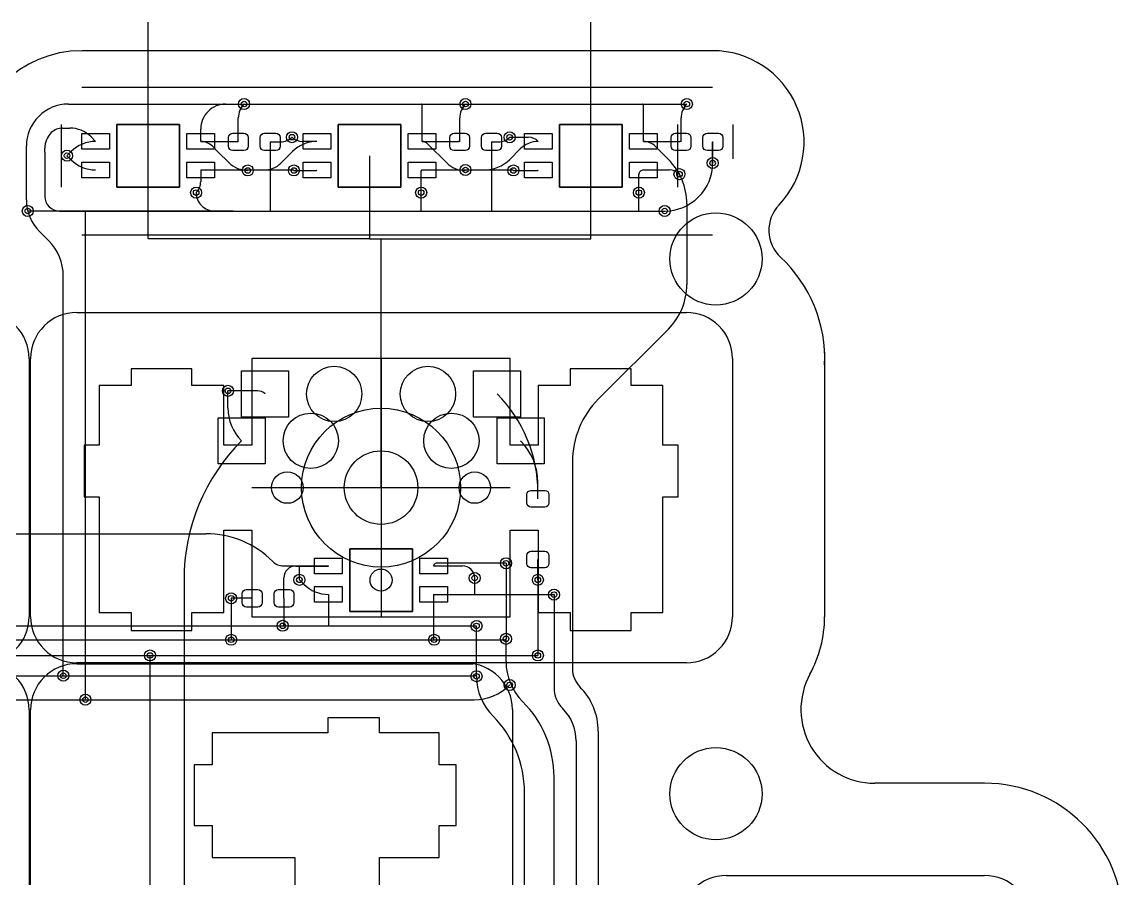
# Model space of a CAD drawing. Header units: millimetres. Extents: x -220 to 263, y -14 to 135.
# Drawn here: x 203.4 to 263.1, y 85.4 to 131.8 of the extents above; entities that cross this region are included whole.
import ezdxf

# ---------------------------------------------------------------- set-up
doc = ezdxf.new("R2010")
doc.units = ezdxf.units.MM
doc.layers.get('0').update_dxf_attribs({"color": 96, "lineweight": 25, "true_color": 0x008000})
for name, color, linetype, lineweight, true_color in [('livello 12', 253, 'Continuous', 25, 0xa0a0a4), ('livello 3', 18, 'Continuous', 25, 0x000000), ('livello 4', 18, 'Continuous', 25, 0x000000), ('livello 6', 18, 'Continuous', 25, 0x000000)]:
    doc.layers.add(name, color=color, linetype=linetype, lineweight=lineweight, true_color=true_color)

msp = doc.modelspace()

# ---------------------------------------------------------------- linework, layer by layer
at = {"flags": 128}
for points in [[(240.822, 130.292), (206.622, 130.292)], [(246.889, 113.938), (246.889, 113.26)], [(246.889, 113.26), (246.889, 99.599)], [(255.564, 90.569), (249.606, 90.569)]]:
    msp.add_lwpolyline(points, dxfattribs=at)
for centre in [(241, 119), (241, 90)]:
    msp.add_circle(centre, 2.5)
for centre, radius, start, end in [((206.622, 124.292), 6, 90, 180), ((240.822, 125.336), 4.955, 316.53691, 90), ((245.87, 120.552), 2, 136.53691, 227.04678), ((239.397, 113.599), 7.5, 357.4073, 47.04678), ((240.389, 99.599), 6.5, 331.37644, 0.00041), ((249.606, 94.569), 4, 151.37644, 270), ((255.564, 83.069), 7.5, 0, 90)]:
    msp.add_arc(centre, radius, start, end)
at = {"layer": 'livello 12', "flags": 128}
for points in [[(240.822, 130.292), (206.622, 130.292)], [(240.822, 128.292), (206.622, 128.292)], [(205.522, 122.899), (205.522, 126.299)], [(238.922, 126.299), (238.922, 122.899)], [(241.922, 126.299), (241.922, 124.422)], [(240.822, 120.292), (206.622, 120.292)], [(246.889, 113.938), (246.889, 113.26)], [(246.889, 113.26), (246.889, 99.599)], [(255.564, 90.569), (249.606, 90.569)]]:
    msp.add_lwpolyline(points, dxfattribs=at)
at = {"layer": 'livello 12', "color": 30, "true_color": 0xff7f00, "flags": 128}
for points in [[(215.847, 113.599), (215.847, 108.9)], [(229.846, 113.599), (215.847, 113.599)], [(229.846, 108.9), (229.846, 113.599)], [(209.297, 113.049), (209.297, 112.13)], [(212.596, 113.049), (209.297, 113.049)], [(212.596, 112.13), (212.596, 113.049)], [(236.396, 113.049), (233.096, 113.049)], [(233.096, 113.049), (233.096, 112.13)], [(236.396, 112.13), (236.396, 113.049)], [(209.297, 112.13), (207.572, 112.13)], [(207.572, 112.13), (207.572, 108.9)], [(214.322, 112.13), (212.596, 112.13)], [(214.322, 108.9), (214.322, 112.13)], [(233.096, 112.13), (231.372, 112.13)], [(231.372, 112.13), (231.372, 108.9)], [(238.121, 112.13), (236.396, 112.13)], [(238.121, 108.9), (238.121, 112.13)], [(207.572, 108.9), (206.746, 108.9)], [(206.746, 108.9), (206.746, 106.099)], [(215.847, 108.9), (214.322, 108.9)], [(231.372, 108.9), (229.846, 108.9)], [(238.947, 108.9), (238.121, 108.9)], [(238.947, 106.099), (238.947, 108.9)], [(206.746, 106.099), (207.572, 106.099)], [(207.572, 106.099), (207.572, 99.829)], [(238.121, 106.099), (238.947, 106.099)], [(238.121, 99.829), (238.121, 106.099)], [(214.322, 104.3), (215.847, 104.3)], [(214.322, 99.829), (214.322, 104.3)], [(215.847, 104.3), (215.847, 99.599)], [(229.846, 104.3), (231.372, 104.3)], [(229.846, 99.599), (229.846, 104.3)], [(231.372, 104.3), (231.372, 99.829)], [(207.572, 99.829), (209.297, 99.829)], [(209.297, 99.829), (209.297, 98.849)], [(212.596, 98.849), (212.596, 99.829)], [(212.596, 99.829), (214.322, 99.829)], [(231.372, 99.829), (233.096, 99.829)], [(233.096, 99.829), (233.096, 98.849)], [(236.396, 98.849), (236.396, 99.829)], [(236.396, 99.829), (238.121, 99.829)], [(215.847, 99.599), (229.846, 99.599)], [(209.297, 98.849), (212.596, 98.849)], [(233.096, 98.849), (236.396, 98.849)], [(219.965, 94.124), (219.965, 93.299)], [(222.765, 94.124), (219.965, 94.124)], [(222.765, 93.299), (222.765, 94.124)], [(219.965, 93.299), (213.694, 93.299)], [(213.694, 93.299), (213.694, 91.575)], [(225.995, 93.299), (222.765, 93.299)], [(225.995, 91.575), (225.995, 93.299)], [(213.694, 91.575), (212.715, 91.575)], [(212.715, 91.575), (212.715, 88.274)], [(226.914, 91.575), (225.995, 91.575)], [(226.914, 88.274), (226.914, 91.575)], [(212.715, 88.274), (213.694, 88.274)], [(213.694, 88.274), (213.694, 86.549)], [(225.995, 86.549), (225.995, 88.274)], [(225.995, 88.274), (226.914, 88.274)], [(213.694, 86.549), (218.165, 86.549)], [(218.165, 86.549), (218.165, 85.024)], [(222.765, 85.024), (222.765, 86.549)], [(222.765, 86.549), (225.995, 86.549)]]:
    msp.add_lwpolyline(points, dxfattribs=at)
msp.add_lwpolyline([(213.466, 97.074, 0.035499), (213.112, 97.049)], format="xyb", dxfattribs=at)
at = {"layer": 'livello 12'}
for centre in [(241, 119), (241, 90)]:
    msp.add_circle(centre, 2.5, dxfattribs=at)
for centre, radius, start, end in [((206.622, 124.292), 6, 90, 180), ((240.822, 125.336), 4.955, 316.53691, 90), ((245.87, 120.552), 2, 136.53691, 227.04678), ((239.397, 113.599), 7.5, 357.4073, 47.04678), ((240.389, 99.599), 6.5, 331.37644, 0.00041), ((249.606, 94.569), 4, 151.37644, 270), ((255.564, 83.069), 7.5, 0, 90)]:
    msp.add_arc(centre, radius, start, end, dxfattribs=at)
at = {"layer": 'livello 3', "color": 30, "true_color": 0xff7f00, "flags": 128}
for points in [[(210.222, 120.099), (210.222, 131.849)], [(234.222, 120.099), (234.222, 131.849)], [(208.522, 126.299), (211.922, 126.299)], [(208.522, 122.899), (208.522, 126.299)], [(211.922, 126.299), (208.522, 126.299)], [(208.522, 126.299), (208.522, 122.899)], [(211.922, 126.299), (211.922, 122.899)], [(211.922, 122.899), (211.922, 126.299)], [(220.522, 126.299), (223.922, 126.299)], [(220.522, 122.899), (220.522, 126.299)], [(223.922, 126.299), (220.522, 126.299)], [(220.522, 126.299), (220.522, 122.899)], [(223.922, 126.299), (223.922, 122.899)], [(223.922, 122.899), (223.922, 126.299)], [(232.522, 126.299), (235.922, 126.299)], [(232.522, 122.899), (232.522, 126.299)], [(235.922, 126.299), (232.522, 126.299)], [(232.522, 126.299), (232.522, 122.899)], [(235.922, 126.299), (235.922, 122.899)], [(235.922, 122.899), (235.922, 126.299)], [(222.222, 124.599), (222.222, 120.099)], [(222.222, 124.599), (222.222, 120.099)], [(211.922, 122.899), (208.522, 122.899)], [(208.522, 122.899), (211.922, 122.899)], [(223.922, 122.899), (220.522, 122.899)], [(220.522, 122.899), (223.922, 122.899)], [(235.922, 122.899), (232.522, 122.899)], [(232.522, 122.899), (235.922, 122.899)], [(222.222, 120.099), (210.222, 120.099)], [(222.222, 120.099), (234.222, 120.099)], [(222.847, 106.599), (222.847, 120.099)], [(206.348, 116.099), (239.397, 116.099)], [(203.771, 113.599), (203.771, 99.599)], [(203.848, 99.599), (203.848, 113.599)], [(215.847, 113.599), (215.847, 108.9)], [(229.846, 113.599), (215.847, 113.599)], [(222.847, 113.599), (222.847, 99.599)], [(229.846, 108.9), (229.846, 113.599)], [(241.897, 113.599), (241.897, 99.599)], [(209.297, 113.049), (209.297, 112.13)], [(212.596, 113.049), (209.297, 113.049)], [(212.596, 112.13), (212.596, 113.049)], [(236.396, 113.049), (233.096, 113.049)], [(233.096, 113.049), (233.096, 112.13)], [(236.396, 112.13), (236.396, 113.049)], [(209.297, 112.13), (207.572, 112.13)], [(207.572, 112.13), (207.572, 108.9)], [(214.322, 112.13), (212.596, 112.13)], [(214.322, 108.9), (214.322, 112.13)], [(233.096, 112.13), (231.372, 112.13)], [(231.372, 112.13), (231.372, 108.9)], [(238.121, 112.13), (236.396, 112.13)], [(238.121, 108.9), (238.121, 112.13)], [(207.572, 108.9), (206.746, 108.9)], [(206.746, 108.9), (206.746, 106.099)], [(215.847, 108.9), (214.322, 108.9)], [(231.372, 108.9), (229.846, 108.9)], [(238.947, 108.9), (238.121, 108.9)], [(238.947, 106.099), (238.947, 108.9)], [(215.847, 106.599), (229.846, 106.599)], [(206.746, 106.099), (207.572, 106.099)], [(207.572, 106.099), (207.572, 99.829)], [(238.121, 106.099), (238.947, 106.099)], [(238.121, 99.829), (238.121, 106.099)], [(214.322, 104.3), (215.847, 104.3)], [(214.322, 99.829), (214.322, 104.3)], [(215.847, 104.3), (215.847, 99.599)], [(229.846, 104.3), (231.372, 104.3)], [(229.846, 99.599), (229.846, 104.3)], [(231.372, 104.3), (231.372, 99.829)], [(221.147, 99.882), (221.147, 103.282)], [(221.147, 103.282), (224.547, 103.282)], [(224.547, 103.282), (221.147, 103.282)], [(221.147, 103.282), (221.147, 99.882)], [(224.547, 103.282), (224.547, 99.882)], [(224.547, 99.882), (224.547, 103.282)], [(207.572, 99.829), (209.297, 99.829)], [(209.297, 99.829), (209.297, 98.849)], [(212.596, 98.849), (212.596, 99.829)], [(212.596, 99.829), (214.322, 99.829)], [(224.547, 99.882), (221.147, 99.882)], [(221.147, 99.882), (224.547, 99.882)], [(231.372, 99.829), (233.096, 99.829)], [(233.096, 99.829), (233.096, 98.849)], [(236.396, 98.849), (236.396, 99.829)], [(236.396, 99.829), (238.121, 99.829)], [(215.847, 99.599), (229.846, 99.599)], [(209.297, 98.849), (212.596, 98.849)], [(233.096, 98.849), (236.396, 98.849)], [(226.051, 97.099), (206.348, 97.099)], [(206.348, 97.049), (227.819, 97.049)], [(213.466, 97.074), (227.465, 97.074)], [(239.397, 97.099), (226.051, 97.099)], [(203.771, 94.549), (203.771, 80.549)], [(203.848, 80.549), (203.848, 94.549)], [(229.965, 94.574), (229.965, 81.228)], [(219.965, 94.124), (219.965, 93.299)], [(222.765, 94.124), (219.965, 94.124)], [(222.765, 93.299), (222.765, 94.124)], [(219.965, 93.299), (213.694, 93.299)], [(213.694, 93.299), (213.694, 91.575)], [(225.995, 93.299), (222.765, 93.299)], [(225.995, 91.575), (225.995, 93.299)], [(213.694, 91.575), (212.715, 91.575)], [(212.715, 91.575), (212.715, 88.274)], [(226.914, 91.575), (225.995, 91.575)], [(226.914, 88.274), (226.914, 91.575)], [(212.715, 88.274), (213.694, 88.274)], [(213.694, 88.274), (213.694, 86.549)], [(225.995, 86.549), (225.995, 88.274)], [(225.995, 88.274), (226.914, 88.274)], [(213.694, 86.549), (218.165, 86.549)], [(218.165, 86.549), (218.165, 85.024)], [(222.765, 85.024), (222.765, 86.549)], [(222.765, 86.549), (225.995, 86.549)], [(241.564, 85.569), (255.564, 85.569)]]:
    msp.add_lwpolyline(points, dxfattribs=at)
for points in [[(203.771, 113.599, 0.414214), (201.271, 116.099)], [(206.348, 116.099, 0.414225), (203.848, 113.599)], [(241.896, 113.599, 0.414225), (239.397, 116.099)], [(201.271, 97.099, 0.414214), (203.771, 99.599)], [(203.848, 99.599, 0.414214), (206.348, 97.099)], [(239.397, 97.099, 0.414225), (241.897, 99.599)], [(203.771, 94.549, 0.414214), (201.271, 97.049)], [(206.348, 97.049, 0.414214), (203.848, 94.549)], [(213.466, 97.074, 0.035499), (213.112, 97.049)], [(229.965, 94.574, 0.414214), (227.465, 97.074)], [(241.564, 85.569, 0.414214), (239.064, 83.069)], [(258.064, 83.069, 0.414214), (255.564, 85.569)]]:
    msp.add_lwpolyline(points, format="xyb", dxfattribs=at)
at = {"layer": 'livello 3', "color": 30, "true_color": 0xff7f00}
msp.add_circle((222.847, 106.599), 4.311, dxfattribs=at)
at = {"layer": 'livello 4', "color": 45, "true_color": 0xb2803a, "flags": 128}
for points in [[(205.895, 127.399, 0.414214), (203.622, 125.125)], [(215.422, 127.399, 0.198911), (215.109, 126.645)], [(227.422, 127.399, 0.198911), (227.109, 126.645)], [(239.422, 127.399, 0.198911), (239.109, 126.645)], [(205.575, 126.099, 0.198915), (204.972, 125.849)], [(207.124, 125.622, 0.198912), (205.972, 126.099)], [(204.972, 125.849, 0.198913), (204.622, 125.004)], [(213.712, 125.109, 0.198934), (213.072, 125.374)], [(217.409, 125.349, 0.198905), (218.02, 125.602)], [(218.02, 125.602, 0.198894), (218.57, 125.374)], [(225.37, 125.25, 0.198868), (225.072, 125.374)], [(229.218, 125.349, 0.19894), (229.822, 125.599)], [(231.372, 125.374, 0.198912), (230.828, 125.599)], [(237.712, 125.109, 0.198934), (237.072, 125.374)], [(240.834, 125.349, 0.414214), (240.822, 125.336)], [(206.049, 124.372, 0.198913), (207.372, 123.824)], [(214.597, 124.223, 0.198926), (215.622, 123.799)], [(226.422, 124.199, 0.198913), (227.387, 123.799)], [(239.422, 121.985, 0.198912), (238.422, 124.399)], [(219.311, 123.799, 0.198936), (219.372, 123.824)], [(225.072, 123.824, 0.414214), (225.022, 123.774)], [(231.311, 123.799, 0.198936), (231.372, 123.824)], [(237.072, 123.824, 0.414214), (236.822, 123.574)], [(212.822, 122.599, 0.198915), (213.072, 123.203)], [(204.622, 122.399, 0.414214), (205.422, 121.599)], [(203.622, 122.199, 0.198913), (204.329, 120.492)], [(216.822, 121.599, 0.414214), (216.834, 121.611)], [(228.822, 121.599, 0.414214), (228.834, 121.611)], [(205.622, 118.068, 0.198913), (204.822, 119.999)], [(238.422, 115.199, 0.198912), (239.422, 117.613)], [(231.347, 106.344, 0.198912), (229.137, 111.679)], [(234.636, 111.413, 0.198913), (233.222, 107.999)], [(214.547, 110.925, 0.198912), (215.287, 109.139)], [(215.287, 109.139, 0.198913), (212.166, 101.604)], [(218.222, 102.349, 0.414214), (217.584, 101.711)], [(219.988, 102.349, 0.414214), (219.997, 102.357)], [(227.922, 101.699, 0.414214), (227.263, 102.357)], [(218.659, 101.361, 0.198913), (219.997, 100.807)], [(217.513, 99.107, 0.414214), (217.584, 99.178)], [(225.697, 98.374, 0.414214), (225.722, 98.349)], [(229.622, 97.172, 0.198912), (230.522, 94.999)], [(233.222, 96.765, 0.198913), (233.622, 95.799)], [(228.022, 96.372, 0.198912), (228.922, 94.199)], [(232.222, 95.757, 0.198914), (232.687, 94.633)], [(234.622, 93.385, 0.198912), (233.622, 95.799)], [(232.222, 90.895, 0.198913), (230.522, 94.999)], [(233.422, 92.86, 0.198921), (232.687, 94.633)], [(230.622, 90.095, 0.198913), (228.922, 94.199)]]:
    msp.add_lwpolyline(points, format="xyb", dxfattribs=at)
for points in [[(205.895, 127.399), (215.422, 127.399)], [(215.422, 127.399), (239.422, 127.399)], [(215.109, 125.349), (215.109, 126.645)], [(227.109, 125.349), (227.109, 126.645)], [(239.109, 125.349), (239.109, 126.645)], [(205.575, 126.099), (205.972, 126.099)], [(206.622, 124.949), (206.622, 125.799), (208.122, 125.799), (208.122, 124.949), (206.622, 124.949)], [(207.372, 125.374), (207.124, 125.622)], [(212.322, 124.949), (212.322, 125.799), (213.822, 125.799), (213.822, 124.949), (212.322, 124.949)], [(214.572, 125.586), (214.59, 125.677), (214.641, 125.754), (214.718, 125.806), (214.809, 125.824), (215.409, 125.824), (215.5, 125.806), (215.577, 125.754), (215.628, 125.677), (215.647, 125.586), (215.647, 125.111), (215.628, 125.021), (215.577, 124.944), (215.5, 124.892), (215.409, 124.874), (214.809, 124.874), (214.718, 124.892), (214.641, 124.944), (214.59, 125.021), (214.572, 125.111), (214.572, 125.586)], [(216.297, 125.586), (216.315, 125.677), (216.366, 125.754), (216.443, 125.806), (216.534, 125.824), (217.134, 125.824), (217.225, 125.806), (217.302, 125.754), (217.353, 125.677), (217.372, 125.586), (217.372, 125.111), (217.353, 125.021), (217.302, 124.944), (217.225, 124.892), (217.134, 124.874), (216.534, 124.874), (216.443, 124.892), (216.366, 124.944), (216.315, 125.021), (216.297, 125.111), (216.297, 125.586)], [(216.834, 125.349), (216.834, 121.611)], [(216.834, 125.349), (217.409, 125.349)], [(219.372, 125.374), (218.57, 125.374)], [(218.622, 124.949), (218.622, 125.799), (220.122, 125.799), (220.122, 124.949), (218.622, 124.949)], [(224.322, 124.949), (224.322, 125.799), (225.822, 125.799), (225.822, 124.949), (224.322, 124.949)], [(226.572, 125.586), (226.59, 125.677), (226.641, 125.754), (226.718, 125.806), (226.809, 125.824), (227.409, 125.824), (227.5, 125.806), (227.577, 125.754), (227.628, 125.677), (227.647, 125.586), (227.647, 125.111), (227.628, 125.021), (227.577, 124.944), (227.5, 124.892), (227.409, 124.874), (226.809, 124.874), (226.718, 124.892), (226.641, 124.944), (226.59, 125.021), (226.572, 125.111), (226.572, 125.586)], [(228.297, 125.586), (228.315, 125.677), (228.366, 125.754), (228.443, 125.806), (228.534, 125.824), (229.134, 125.824), (229.225, 125.806), (229.302, 125.754), (229.353, 125.677), (229.372, 125.586), (229.372, 125.111), (229.353, 125.021), (229.302, 124.944), (229.225, 124.892), (229.134, 124.874), (228.534, 124.874), (228.443, 124.892), (228.366, 124.944), (228.315, 125.021), (228.297, 125.111), (228.297, 125.586)], [(228.834, 125.349), (229.218, 125.349)], [(228.834, 125.349), (228.834, 121.611)], [(229.822, 125.599), (230.828, 125.599)], [(230.622, 124.949), (230.622, 125.799), (232.122, 125.799), (232.122, 124.949), (230.622, 124.949)], [(236.322, 124.949), (236.322, 125.799), (237.822, 125.799), (237.822, 124.949), (236.322, 124.949)], [(237.072, 125.374), (237.397, 125.374)], [(238.572, 125.586), (238.59, 125.677), (238.641, 125.754), (238.718, 125.806), (238.809, 125.824), (239.409, 125.824), (239.5, 125.806), (239.577, 125.754), (239.628, 125.677), (239.647, 125.586), (239.647, 125.111), (239.628, 125.021), (239.577, 124.944), (239.5, 124.892), (239.409, 124.874), (238.809, 124.874), (238.718, 124.892), (238.641, 124.944), (238.59, 125.021), (238.572, 125.111), (238.572, 125.586)], [(240.297, 125.586), (240.315, 125.677), (240.366, 125.754), (240.443, 125.806), (240.534, 125.824), (241.134, 125.824), (241.225, 125.806), (241.302, 125.754), (241.353, 125.677), (241.372, 125.586), (241.372, 125.111), (241.353, 125.021), (241.302, 124.944), (241.225, 124.892), (241.134, 124.874), (240.534, 124.874), (240.443, 124.892), (240.366, 124.944), (240.315, 125.021), (240.297, 125.111), (240.297, 125.586)], [(240.822, 124.199), (240.822, 125.336)], [(203.622, 122.199), (203.622, 125.125)], [(204.622, 124.799), (204.622, 125.004)], [(204.622, 124.799), (204.622, 122.399)], [(213.712, 125.109), (214.022, 124.799)], [(214.022, 124.799), (214.597, 124.223)], [(225.37, 125.25), (226.422, 124.199)], [(237.712, 125.109), (238.422, 124.399)], [(205.822, 124.599), (206.049, 124.372)], [(206.622, 123.399), (206.622, 124.249), (208.122, 124.249), (208.122, 123.399), (206.622, 123.399)], [(212.322, 123.399), (212.322, 124.249), (213.822, 124.249), (213.822, 123.399), (212.322, 123.399)], [(218.622, 123.399), (218.622, 124.249), (220.122, 124.249), (220.122, 123.399), (218.622, 123.399)], [(224.322, 123.399), (224.322, 124.249), (225.822, 124.249), (225.822, 123.399), (224.322, 123.399)], [(230.622, 123.399), (230.622, 124.249), (232.122, 124.249), (232.122, 123.399), (230.622, 123.399)], [(236.322, 123.399), (236.322, 124.249), (237.822, 124.249), (237.822, 123.399), (236.322, 123.399)], [(213.072, 123.824), (213.072, 123.203)], [(218.122, 123.799), (219.311, 123.799)], [(225.022, 122.599), (225.022, 123.774)], [(227.387, 123.799), (227.422, 123.799)], [(227.422, 123.799), (227.422, 123.824)], [(230.022, 123.799), (231.311, 123.799)], [(236.822, 122.599), (236.822, 123.574)], [(239.422, 121.985), (239.422, 117.613)], [(205.422, 121.599), (206.822, 121.599)], [(206.822, 121.599), (216.822, 121.599)], [(206.822, 95.099), (206.822, 121.599)], [(216.822, 121.599), (228.822, 121.599)], [(228.822, 121.599), (238.222, 121.599)], [(204.822, 119.999), (204.329, 120.492)], [(205.622, 96.399), (205.622, 118.068)], [(238.422, 115.199), (234.636, 111.413)], [(227.862, 110.429), (227.862, 112.929), (230.412, 112.929), (230.412, 110.429), (227.862, 110.429)], [(214.547, 110.925), (214.547, 111.849)], [(214.012, 107.889), (214.012, 110.389), (216.562, 110.389), (216.562, 107.889), (214.012, 107.889)], [(233.222, 107.999), (233.222, 96.765)], [(231.722, 106.449), (231.808, 106.432), (231.881, 106.383), (231.929, 106.31), (231.947, 106.224), (231.947, 105.774), (231.929, 105.688), (231.881, 105.615), (231.808, 105.566), (231.722, 105.549), (230.972, 105.549), (230.885, 105.566), (230.812, 105.615), (230.764, 105.688), (230.747, 105.774), (230.747, 106.224), (230.764, 106.31), (230.812, 106.383), (230.885, 106.432), (230.972, 106.449), (231.722, 106.449)], [(231.347, 105.999), (231.347, 106.344)], [(220.747, 102.782), (220.747, 101.932), (219.247, 101.932), (219.247, 102.782), (220.747, 102.782)], [(226.447, 102.782), (226.447, 101.932), (224.947, 101.932), (224.947, 102.782), (226.447, 102.782)], [(231.722, 103.149), (231.808, 103.132), (231.881, 103.083), (231.929, 103.01), (231.947, 102.924), (231.947, 102.474), (231.929, 102.388), (231.881, 102.315), (231.808, 102.266), (231.722, 102.249), (230.972, 102.249), (230.885, 102.266), (230.812, 102.315), (230.764, 102.388), (230.747, 102.474), (230.747, 102.924), (230.764, 103.01), (230.812, 103.083), (230.885, 103.132), (230.972, 103.149), (231.722, 103.149)], [(231.347, 101.599), (231.347, 102.699)], [(218.222, 102.349), (219.988, 102.349)], [(225.697, 102.357), (227.263, 102.357)], [(229.622, 102.499), (229.622, 98.399)], [(212.166, 101.604), (212.166, 83.274)], [(217.584, 100.599), (217.584, 101.711)], [(218.659, 101.361), (218.422, 101.599)], [(231.347, 101.599), (231.347, 97.499)], [(216.397, 100.361), (216.378, 100.271), (216.327, 100.194), (216.25, 100.142), (216.159, 100.124), (215.559, 100.124), (215.468, 100.142), (215.391, 100.194), (215.34, 100.271), (215.322, 100.361), (215.322, 100.836), (215.34, 100.927), (215.391, 101.004), (215.468, 101.056), (215.559, 101.074), (216.159, 101.074), (216.25, 101.056), (216.327, 101.004), (216.378, 100.927), (216.397, 100.836), (216.397, 100.361)], [(218.122, 100.361), (218.103, 100.271), (218.052, 100.194), (217.975, 100.142), (217.884, 100.124), (217.284, 100.124), (217.193, 100.142), (217.116, 100.194), (217.065, 100.271), (217.047, 100.361), (217.047, 100.836), (217.065, 100.927), (217.116, 101.004), (217.193, 101.056), (217.284, 101.074), (217.884, 101.074), (217.975, 101.056), (218.052, 101.004), (218.103, 100.927), (218.122, 100.836), (218.122, 100.361)], [(220.747, 101.232), (220.747, 100.382), (219.247, 100.382), (219.247, 101.232), (220.747, 101.232)], [(226.447, 101.232), (226.447, 100.382), (224.947, 100.382), (224.947, 101.232), (226.447, 101.232)], [(215.859, 100.599), (214.722, 100.599)], [(214.722, 100.599), (214.722, 98.349)], [(217.584, 100.599), (217.584, 99.178)], [(225.697, 100.807), (225.697, 98.374)], [(232.222, 100.799), (232.222, 95.757)], [(228.022, 96.372), (228.022, 99.099)], [(229.622, 97.172), (229.622, 98.399)], [(210.322, 65.289), (210.322, 97.499)], [(234.622, 93.385), (234.622, 65.965)], [(233.422, 92.86), (233.422, 71.899)], [(232.222, 68.099), (232.222, 90.895)], [(230.622, 58.423), (230.622, 90.095)]]:
    msp.add_lwpolyline(points, dxfattribs=at)
at = {"layer": 'livello 4', "color": 250, "true_color": 0x2f2d31, "flags": 128}
for points in [[(208.522, 126.299), (211.922, 126.299)], [(208.522, 122.899), (208.522, 126.299)], [(211.922, 126.299), (208.522, 126.299)], [(208.522, 126.299), (208.522, 122.899)], [(211.922, 126.299), (211.922, 122.899)], [(211.922, 122.899), (211.922, 126.299)], [(220.522, 126.299), (223.922, 126.299)], [(220.522, 122.899), (220.522, 126.299)], [(223.922, 126.299), (220.522, 126.299)], [(220.522, 126.299), (220.522, 122.899)], [(223.922, 126.299), (223.922, 122.899)], [(223.922, 122.899), (223.922, 126.299)], [(232.522, 126.299), (235.922, 126.299)], [(232.522, 122.899), (232.522, 126.299)], [(235.922, 126.299), (232.522, 126.299)], [(232.522, 126.299), (232.522, 122.899)], [(235.922, 126.299), (235.922, 122.899)], [(235.922, 122.899), (235.922, 126.299)], [(211.922, 122.899), (208.522, 122.899)], [(208.522, 122.899), (211.922, 122.899)], [(223.922, 122.899), (220.522, 122.899)], [(220.522, 122.899), (223.922, 122.899)], [(235.922, 122.899), (232.522, 122.899)], [(232.522, 122.899), (235.922, 122.899)], [(221.147, 99.882), (221.147, 103.282)], [(221.147, 103.282), (224.547, 103.282)], [(224.547, 103.282), (221.147, 103.282)], [(221.147, 103.282), (221.147, 99.882)], [(224.547, 103.282), (224.547, 99.882)], [(224.547, 99.882), (224.547, 103.282)], [(224.547, 99.882), (221.147, 99.882)], [(221.147, 99.882), (224.547, 99.882)]]:
    msp.add_lwpolyline(points, dxfattribs=at)
at = {"layer": 'livello 4', "color": 250, "true_color": 0x121212}
for centre in [(215.422, 127.399), (227.422, 127.399), (239.422, 127.399), (218.02, 125.602), (229.822, 125.599), (205.822, 124.599), (240.822, 124.199), (215.622, 123.799), (218.122, 123.799), (227.422, 123.824), (230.022, 123.799), (239.022, 123.599), (212.822, 122.599), (225.022, 122.599), (236.822, 122.599), (203.697, 121.599), (238.222, 121.599), (214.547, 111.849), (229.622, 102.499), (218.422, 101.599), (227.922, 101.699), (231.347, 101.599), (214.722, 100.599), (232.222, 100.799), (217.513, 99.107), (228.022, 99.099), (214.722, 98.349), (225.722, 98.349), (229.622, 98.399), (210.322, 97.499), (231.347, 97.499), (205.622, 96.399), (228.022, 96.372), (229.822, 95.899), (206.822, 95.099)]:
    msp.add_circle(centre, 0.3, dxfattribs=at)
at = {"layer": 'livello 4', "color": 18, "true_color": 0x000000}
for centre, radius in [((215.422, 127.399), 0.15), ((227.422, 127.399), 0.15), ((239.422, 127.399), 0.15), ((218.02, 125.602), 0.15), ((229.822, 125.599), 0.15), ((205.822, 124.599), 0.15), ((240.822, 124.199), 0.15), ((215.622, 123.799), 0.15), ((218.122, 123.799), 0.15), ((227.422, 123.824), 0.15), ((230.022, 123.799), 0.15), ((239.022, 123.599), 0.15), ((212.822, 122.599), 0.15), ((225.022, 122.599), 0.15), ((236.822, 122.599), 0.15), ((203.697, 121.599), 0.15), ((238.222, 121.599), 0.15), ((220.307, 111.679), 1.5), ((225.387, 111.679), 1.5), ((214.547, 111.849), 0.15), ((219.037, 109.139), 1.5), ((226.657, 109.139), 1.5), ((222.847, 106.599), 1.994), ((222.847, 106.599), 1.994), ((217.767, 106.599), 0.851), ((217.767, 106.599), 0.851), ((227.927, 106.599), 0.851), ((227.927, 106.599), 0.851), ((229.622, 102.499), 0.15), ((218.422, 101.599), 0.15), ((227.922, 101.699), 0.15), ((231.347, 101.599), 0.15), ((232.222, 100.799), 0.15), ((214.722, 100.599), 0.15), ((217.513, 99.107), 0.15), ((228.022, 99.099), 0.15), ((214.722, 98.349), 0.15), ((225.722, 98.349), 0.15), ((229.622, 98.399), 0.15), ((210.322, 97.499), 0.15), ((231.347, 97.499), 0.15), ((205.622, 96.399), 0.15), ((228.022, 96.372), 0.15), ((229.822, 95.899), 0.15), ((206.822, 95.099), 0.15)]:
    msp.add_circle(centre, radius, dxfattribs=at)
at = {"layer": 'livello 4', "color": 45, "true_color": 0xb2803a}
msp.add_circle((222.847, 101.582), 0.599, dxfattribs=at)
at = {"layer": 'livello 6', "color": 133, "true_color": 0x37cbcb, "flags": 128}
for points in [[(214.422, 127.399, 0.414214), (213.072, 126.049)], [(225.072, 127.349, 0.414214), (225.022, 127.399)], [(237.072, 127.349, 0.414214), (237.022, 127.399)], [(207.372, 125.374, 0.198913), (206.049, 124.826)], [(217.409, 125.349, 0.198905), (218.02, 125.602)], [(219.372, 125.374, 0.198913), (218.049, 124.826)], [(227.109, 125.349, 0.198936), (227.049, 125.374)], [(229.218, 125.349, 0.19894), (229.822, 125.599)], [(231.372, 125.374, 0.198912), (230.39, 124.967)], [(239.109, 125.349, 0.198936), (239.049, 125.374)], [(216.516, 123.824, 0.198911), (217.422, 124.199)], [(228.433, 123.824, 0.198913), (229.822, 124.399)], [(238.222, 121.599, 0.414214), (240.822, 124.199)], [(240.834, 124.211, 0.069593), (240.833, 124.2)], [(218.122, 123.799, 0.198936), (218.062, 123.824)], [(230.022, 123.799, 0.198936), (229.961, 123.824)], [(239.022, 123.599, 0.198912), (238.478, 123.824)], [(212.822, 122.599, 0.414214), (213.822, 121.599)], [(216.557, 111.679, 0.198911), (216.146, 111.849)], [(231.347, 106.87, 0.198913), (230.407, 109.139)], [(216.972, 102.599, 0.198912), (213.35, 104.099)], [(216.972, 102.599, 0.198911), (217.555, 102.357)], [(225.838, 102.499, 0.414214), (225.697, 102.357)], [(232.222, 100.799, 0.414214), (232.213, 100.807)], [(217.472, 99.099, 0.414214), (217.584, 99.211)], [(219.997, 99.124, 0.414214), (220.022, 99.099)], [(229.501, 98.349, 0.19891), (229.622, 98.399)], [(228.022, 96.372, 0.198928), (227.956, 96.399)], [(227.89, 95.099, 0.198913), (229.822, 95.899)]]:
    msp.add_lwpolyline(points, format="xyb", dxfattribs=at)
for points in [[(214.422, 127.399), (225.022, 127.399)], [(225.022, 127.399), (227.422, 127.399)], [(225.072, 125.374), (225.072, 127.349)], [(227.422, 127.399), (237.022, 127.399)], [(237.022, 127.399), (239.422, 127.399)], [(237.072, 125.374), (237.072, 127.349)], [(213.072, 125.374), (213.072, 126.049)], [(206.622, 124.949), (206.622, 125.799), (208.122, 125.799), (208.122, 124.949), (206.622, 124.949)], [(212.322, 124.949), (212.322, 125.799), (213.822, 125.799), (213.822, 124.949), (212.322, 124.949)], [(213.072, 125.374), (215.084, 125.374)], [(214.572, 125.586), (214.59, 125.677), (214.641, 125.754), (214.718, 125.806), (214.809, 125.824), (215.409, 125.824), (215.5, 125.806), (215.577, 125.754), (215.628, 125.677), (215.647, 125.586), (215.647, 125.111), (215.628, 125.021), (215.577, 124.944), (215.5, 124.892), (215.409, 124.874), (214.809, 124.874), (214.718, 124.892), (214.641, 124.944), (214.59, 125.021), (214.572, 125.111), (214.572, 125.586)], [(215.084, 125.374), (215.109, 125.349)], [(216.297, 125.586), (216.315, 125.677), (216.366, 125.754), (216.443, 125.806), (216.534, 125.824), (217.134, 125.824), (217.225, 125.806), (217.302, 125.754), (217.353, 125.677), (217.372, 125.586), (217.372, 125.111), (217.353, 125.021), (217.302, 124.944), (217.225, 124.892), (217.134, 124.874), (216.534, 124.874), (216.443, 124.892), (216.366, 124.944), (216.315, 125.021), (216.297, 125.111), (216.297, 125.586)], [(216.834, 125.349), (217.409, 125.349)], [(218.622, 124.949), (218.622, 125.799), (220.122, 125.799), (220.122, 124.949), (218.622, 124.949)], [(224.322, 124.949), (224.322, 125.799), (225.822, 125.799), (225.822, 124.949), (224.322, 124.949)], [(225.072, 125.374), (227.049, 125.374)], [(226.572, 125.586), (226.59, 125.677), (226.641, 125.754), (226.718, 125.806), (226.809, 125.824), (227.409, 125.824), (227.5, 125.806), (227.577, 125.754), (227.628, 125.677), (227.647, 125.586), (227.647, 125.111), (227.628, 125.021), (227.577, 124.944), (227.5, 124.892), (227.409, 124.874), (226.809, 124.874), (226.718, 124.892), (226.641, 124.944), (226.59, 125.021), (226.572, 125.111), (226.572, 125.586)], [(228.297, 125.586), (228.315, 125.677), (228.366, 125.754), (228.443, 125.806), (228.534, 125.824), (229.134, 125.824), (229.225, 125.806), (229.302, 125.754), (229.353, 125.677), (229.372, 125.586), (229.372, 125.111), (229.353, 125.021), (229.302, 124.944), (229.225, 124.892), (229.134, 124.874), (228.534, 124.874), (228.443, 124.892), (228.366, 124.944), (228.315, 125.021), (228.297, 125.111), (228.297, 125.586)], [(228.834, 125.349), (229.218, 125.349)], [(230.622, 124.949), (230.622, 125.799), (232.122, 125.799), (232.122, 124.949), (230.622, 124.949)], [(236.322, 124.949), (236.322, 125.799), (237.822, 125.799), (237.822, 124.949), (236.322, 124.949)], [(237.072, 125.374), (239.049, 125.374)], [(238.572, 125.586), (238.59, 125.677), (238.641, 125.754), (238.718, 125.806), (238.809, 125.824), (239.409, 125.824), (239.5, 125.806), (239.577, 125.754), (239.628, 125.677), (239.647, 125.586), (239.647, 125.111), (239.628, 125.021), (239.577, 124.944), (239.5, 124.892), (239.409, 124.874), (238.809, 124.874), (238.718, 124.892), (238.641, 124.944), (238.59, 125.021), (238.572, 125.111), (238.572, 125.586)], [(240.297, 125.586), (240.315, 125.677), (240.366, 125.754), (240.443, 125.806), (240.534, 125.824), (241.134, 125.824), (241.225, 125.806), (241.302, 125.754), (241.353, 125.677), (241.372, 125.586), (241.372, 125.111), (241.353, 125.021), (241.302, 124.944), (241.225, 124.892), (241.134, 124.874), (240.534, 124.874), (240.443, 124.892), (240.366, 124.944), (240.315, 125.021), (240.297, 125.111), (240.297, 125.586)], [(240.834, 124.211), (240.834, 125.349)], [(206.049, 124.826), (205.822, 124.599)], [(217.422, 124.199), (218.049, 124.826)], [(229.822, 124.399), (230.39, 124.967)], [(206.622, 123.399), (206.622, 124.249), (208.122, 124.249), (208.122, 123.399), (206.622, 123.399)], [(212.322, 123.399), (212.322, 124.249), (213.822, 124.249), (213.822, 123.399), (212.322, 123.399)], [(218.622, 123.399), (218.622, 124.249), (220.122, 124.249), (220.122, 123.399), (218.622, 123.399)], [(224.322, 123.399), (224.322, 124.249), (225.822, 124.249), (225.822, 123.399), (224.322, 123.399)], [(230.622, 123.399), (230.622, 124.249), (232.122, 124.249), (232.122, 123.399), (230.622, 123.399)], [(236.322, 123.399), (236.322, 124.249), (237.822, 124.249), (237.822, 123.399), (236.322, 123.399)], [(213.072, 123.824), (216.516, 123.824)], [(216.516, 123.824), (218.062, 123.824)], [(225.072, 123.824), (227.422, 123.824)], [(227.422, 123.824), (228.022, 123.824)], [(228.022, 123.824), (228.433, 123.824)], [(228.022, 123.824), (229.961, 123.824)], [(237.072, 123.824), (238.478, 123.824)], [(225.022, 121.599), (225.022, 122.599)], [(236.822, 121.599), (236.822, 122.599)], [(214.822, 121.599), (203.697, 121.599)], [(213.822, 121.599), (214.822, 121.599)], [(214.822, 121.599), (225.022, 121.599)], [(225.022, 121.599), (236.822, 121.599)], [(238.222, 121.599), (238.231, 121.599)], [(217.832, 112.929), (217.832, 110.429), (215.282, 110.429), (215.282, 112.929), (217.832, 112.929)], [(216.146, 111.849), (214.547, 111.849)], [(231.682, 110.389), (231.682, 107.889), (229.132, 107.889), (229.132, 110.389), (231.682, 110.389)], [(231.347, 105.999), (231.347, 106.87)], [(231.722, 106.449), (231.808, 106.432), (231.881, 106.383), (231.929, 106.31), (231.947, 106.224), (231.947, 105.774), (231.929, 105.688), (231.881, 105.615), (231.808, 105.566), (231.722, 105.549), (230.972, 105.549), (230.885, 105.566), (230.812, 105.615), (230.764, 105.688), (230.747, 105.774), (230.747, 106.224), (230.764, 106.31), (230.812, 106.383), (230.885, 106.432), (230.972, 106.449), (231.722, 106.449)], [(201.825, 104.099), (213.35, 104.099)], [(220.747, 102.782), (220.747, 101.932), (219.247, 101.932), (219.247, 102.782), (220.747, 102.782)], [(226.447, 102.782), (226.447, 101.932), (224.947, 101.932), (224.947, 102.782), (226.447, 102.782)], [(231.722, 103.149), (231.808, 103.132), (231.881, 103.083), (231.929, 103.01), (231.947, 102.924), (231.947, 102.474), (231.929, 102.388), (231.881, 102.315), (231.808, 102.266), (231.722, 102.249), (230.972, 102.249), (230.885, 102.266), (230.812, 102.315), (230.764, 102.388), (230.747, 102.474), (230.747, 102.924), (230.764, 103.01), (230.812, 103.083), (230.885, 103.132), (230.972, 103.149), (231.722, 103.149)], [(231.347, 102.699), (231.347, 101.599)], [(217.555, 102.357), (218.422, 102.357)], [(218.422, 102.357), (219.997, 102.357)], [(218.422, 101.599), (218.422, 102.357)], [(229.622, 102.499), (225.838, 102.499)], [(227.922, 100.807), (227.922, 101.699)], [(216.397, 100.361), (216.378, 100.271), (216.327, 100.194), (216.25, 100.142), (216.159, 100.124), (215.559, 100.124), (215.468, 100.142), (215.391, 100.194), (215.34, 100.271), (215.322, 100.361), (215.322, 100.836), (215.34, 100.927), (215.391, 101.004), (215.468, 101.056), (215.559, 101.074), (216.159, 101.074), (216.25, 101.056), (216.327, 101.004), (216.378, 100.927), (216.397, 100.836), (216.397, 100.361)], [(218.122, 100.361), (218.103, 100.271), (218.052, 100.194), (217.975, 100.142), (217.884, 100.124), (217.284, 100.124), (217.193, 100.142), (217.116, 100.194), (217.065, 100.271), (217.047, 100.361), (217.047, 100.836), (217.065, 100.927), (217.116, 101.004), (217.193, 101.056), (217.284, 101.074), (217.884, 101.074), (217.975, 101.056), (218.052, 101.004), (218.103, 100.927), (218.122, 100.836), (218.122, 100.361)], [(220.747, 101.232), (220.747, 100.382), (219.247, 100.382), (219.247, 101.232), (220.747, 101.232)], [(226.447, 101.232), (226.447, 100.382), (224.947, 100.382), (224.947, 101.232), (226.447, 101.232)], [(215.859, 100.599), (214.722, 100.599)], [(217.584, 100.599), (217.584, 99.211)], [(219.997, 100.807), (219.997, 99.124)], [(225.697, 100.807), (227.922, 100.807)], [(227.922, 100.807), (232.213, 100.807)], [(191.472, 99.099), (217.472, 99.099)], [(217.472, 99.099), (219.022, 99.099)], [(219.022, 99.099), (220.022, 99.099)], [(220.022, 99.099), (228.022, 99.099)], [(170.122, 98.349), (225.722, 98.349)], [(225.722, 98.349), (229.501, 98.349)], [(183.722, 97.499), (231.347, 97.499)], [(183.487, 96.399), (227.956, 96.399)], [(182.887, 95.099), (227.89, 95.099)]]:
    msp.add_lwpolyline(points, dxfattribs=at)
at = {"layer": 'livello 6', "color": 250, "true_color": 0x2f2d31, "flags": 128}
for points in [[(208.522, 126.299), (211.922, 126.299)], [(208.522, 122.899), (208.522, 126.299)], [(211.922, 126.299), (208.522, 126.299)], [(208.522, 126.299), (208.522, 122.899)], [(211.922, 126.299), (211.922, 122.899)], [(211.922, 122.899), (211.922, 126.299)], [(220.522, 126.299), (223.922, 126.299)], [(220.522, 122.899), (220.522, 126.299)], [(223.922, 126.299), (220.522, 126.299)], [(220.522, 126.299), (220.522, 122.899)], [(223.922, 126.299), (223.922, 122.899)], [(223.922, 122.899), (223.922, 126.299)], [(232.522, 126.299), (235.922, 126.299)], [(232.522, 122.899), (232.522, 126.299)], [(235.922, 126.299), (232.522, 126.299)], [(232.522, 126.299), (232.522, 122.899)], [(235.922, 126.299), (235.922, 122.899)], [(235.922, 122.899), (235.922, 126.299)], [(211.922, 122.899), (208.522, 122.899)], [(208.522, 122.899), (211.922, 122.899)], [(223.922, 122.899), (220.522, 122.899)], [(220.522, 122.899), (223.922, 122.899)], [(235.922, 122.899), (232.522, 122.899)], [(232.522, 122.899), (235.922, 122.899)], [(221.147, 99.882), (221.147, 103.282)], [(221.147, 103.282), (224.547, 103.282)], [(224.547, 103.282), (221.147, 103.282)], [(221.147, 103.282), (221.147, 99.882)], [(224.547, 103.282), (224.547, 99.882)], [(224.547, 99.882), (224.547, 103.282)], [(224.547, 99.882), (221.147, 99.882)], [(221.147, 99.882), (224.547, 99.882)]]:
    msp.add_lwpolyline(points, dxfattribs=at)
at = {"layer": 'livello 6', "color": 250, "true_color": 0x121212}
for centre in [(215.422, 127.399), (227.422, 127.399), (239.422, 127.399), (218.02, 125.602), (229.822, 125.599), (205.822, 124.599), (240.822, 124.199), (215.622, 123.799), (218.122, 123.799), (227.422, 123.824), (230.022, 123.799), (239.022, 123.599), (212.822, 122.599), (225.022, 122.599), (236.822, 122.599), (203.697, 121.599), (238.222, 121.599), (214.547, 111.849), (229.622, 102.499), (218.422, 101.599), (227.922, 101.699), (231.347, 101.599), (214.722, 100.599), (232.222, 100.799), (217.513, 99.107), (228.022, 99.099), (214.722, 98.349), (225.722, 98.349), (229.622, 98.399), (210.322, 97.499), (231.347, 97.499), (205.622, 96.399), (228.022, 96.372), (229.822, 95.899), (206.822, 95.099)]:
    msp.add_circle(centre, 0.3, dxfattribs=at)
at = {"layer": 'livello 6', "color": 18, "true_color": 0x000000}
for centre, radius in [((215.422, 127.399), 0.15), ((227.422, 127.399), 0.15), ((239.422, 127.399), 0.15), ((218.02, 125.602), 0.15), ((229.822, 125.599), 0.15), ((205.822, 124.599), 0.15), ((240.822, 124.199), 0.15), ((215.622, 123.799), 0.15), ((218.122, 123.799), 0.15), ((227.422, 123.824), 0.15), ((230.022, 123.799), 0.15), ((239.022, 123.599), 0.15), ((212.822, 122.599), 0.15), ((225.022, 122.599), 0.15), ((236.822, 122.599), 0.15), ((203.697, 121.599), 0.15), ((238.222, 121.599), 0.15), ((220.307, 111.679), 1.5), ((225.387, 111.679), 1.5), ((214.547, 111.849), 0.15), ((219.037, 109.139), 1.5), ((226.657, 109.139), 1.5), ((222.847, 106.599), 1.994), ((222.847, 106.599), 1.994), ((217.767, 106.599), 0.851), ((217.767, 106.599), 0.851), ((227.927, 106.599), 0.851), ((227.927, 106.599), 0.851), ((229.622, 102.499), 0.15), ((218.422, 101.599), 0.15), ((227.922, 101.699), 0.15), ((231.347, 101.599), 0.15), ((232.222, 100.799), 0.15), ((214.722, 100.599), 0.15), ((217.513, 99.107), 0.15), ((228.022, 99.099), 0.15), ((214.722, 98.349), 0.15), ((225.722, 98.349), 0.15), ((229.622, 98.399), 0.15), ((210.322, 97.499), 0.15), ((231.347, 97.499), 0.15), ((205.622, 96.399), 0.15), ((228.022, 96.372), 0.15), ((229.822, 95.899), 0.15), ((206.822, 95.099), 0.15)]:
    msp.add_circle(centre, radius, dxfattribs=at)
at = {"layer": 'livello 6', "color": 133, "true_color": 0x37cbcb}
msp.add_circle((222.847, 101.582), 0.599, dxfattribs=at)

doc.saveas('drawing.dxf')
